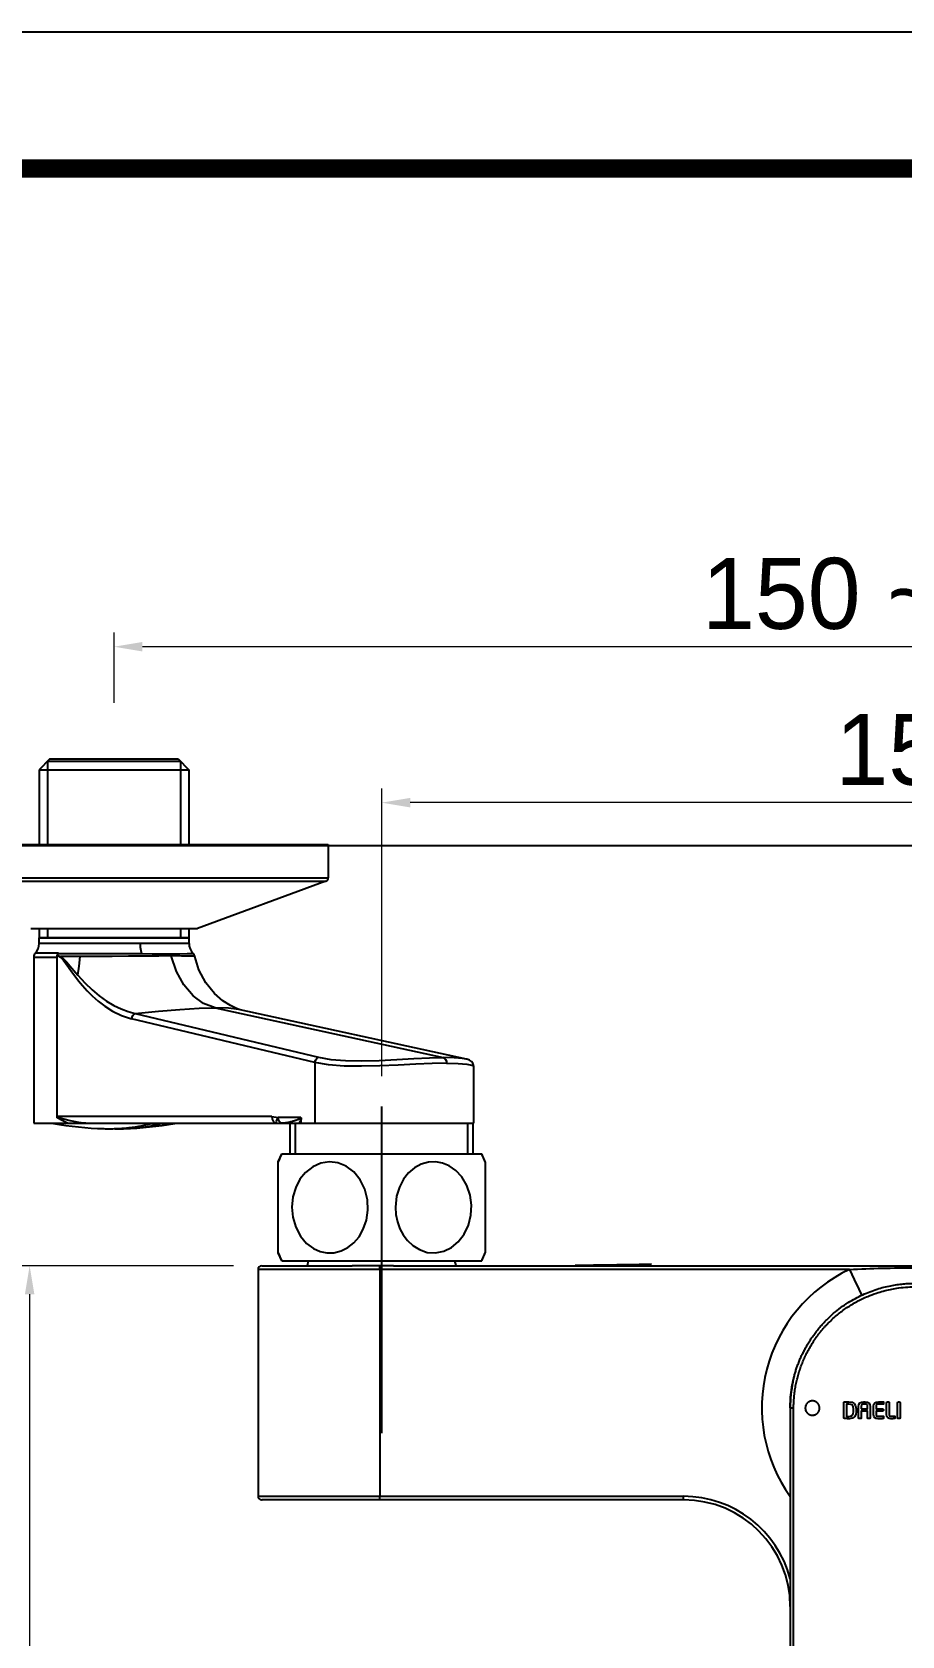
# Model space of a CAD drawing. Extents: x 0 to 1128, y 0 to 827.
# Drawn here: x 196.6 to 319, y 601 to 826.8 of the extents above; entities that cross this region are included whole.
import ezdxf

# ---------------------------------------------------------------- set-up
doc = ezdxf.new("R2010")
doc.units = 0
doc.header["$LTSCALE"] = 4
doc.header["$MEASUREMENT"] = 0
doc.header["$PDMODE"] = 3
doc.header["$PDSIZE"] = -10
doc.linetypes.add('CENTER', pattern=[50.8, 31.75, -6.35, 6.35, -6.35])
doc.layers.get('0').update_dxf_attribs({"linetype": 'CONTINUOUS'})
doc.layers.get('DEFPOINTS').update_dxf_attribs({"linetype": 'CONTINUOUS'})
doc.layers.add('DEF_LAYER_ASSEM_MEMBER', color=7, linetype='CONTINUOUS')
doc.layers.add('DEF_LAYER_SYMBOL', color=7, linetype='CONTINUOUS')
doc.styles.add('Daelim Dimension', font='')
doc.styles.get('Daelim Dimension').set_extended_font_data('나눔고딕')
doc.dimstyles.new('DEFAULT', dxfattribs={"dimscale": 2, "dimtxt": 2, "dimasz": 2, "dimexe": 0, "dimexo": 2, "dimgap": 1, "dimtad": 1, "dimdec": 1, "dimzin": 9, "dimdsep": 46, "dimtxsty": 'Daelim Dimension', "dimcen": 0.5, "dimclrd": 252, "dimclre": 252, "dimclrt": 3, "dimadec": 1, "dimazin": 0, "dimtfac": 1, "dimtdec": 1, "dimtix": 1, "dimtmove": 0, "dimatfit": 3, "dimfxl": 1, "dimtolj": 1, "dimtzin": 1, "dimlwd": 9, "dimlwe": 9, "dimarcsym": 0})

# ---------------------------------------------------------------- blocks, each defined once
blk = doc.blocks.new('*D19')
at = {"color": 5, "lineweight": 9, "ltscale": 0.5, "transparency": 16777216}
for p, q in [((245.81, 679.81), (245.81, 720.33)), ((395.81, 683.23), (395.81, 720.33)), ((391.81, 718.33), (249.81, 718.33))]:
    blk.add_line(p, q, dxfattribs=at)
at = {"color": 5, "ltscale": 0.5, "transparency": 16777216}
for points in [[(249.81, 719), (249.81, 717.66), (245.81, 718.33)], [(391.81, 719), (391.81, 717.66), (395.81, 718.33)]]:
    blk.add_solid(points, dxfattribs=at)
at = {"layer": 'DEFPOINTS', "color": 0, "ltscale": 0.5, "transparency": 16777216}
for p in [(245.81, 718.33), (395.81, 679.23), (245.81, 675.81)]:
    blk.add_point(p, dxfattribs=at)
at = {"color": 7, "ltscale": 0.5, "transparency": 16777216, "insert": (320.81, 725.76), "char_height": 10, "attachment_point": 5, "style": 'Daelim Dimension'}
blk.add_mtext('\\A1;150', dxfattribs=at)
blk = doc.blocks.new('*D20')
at = {"color": 5, "lineweight": 9, "ltscale": 0.5, "transparency": 16777216}
for p, q in [((208.14, 732.4), (208.14, 742.28)), ((433.47, 732.4), (433.47, 742.28)), ((429.47, 740.28), (212.14, 740.28))]:
    blk.add_line(p, q, dxfattribs=at)
at = {"color": 5, "ltscale": 0.5, "transparency": 16777216}
for points in [[(212.14, 740.95), (212.14, 739.61), (208.14, 740.28)], [(429.47, 740.95), (429.47, 739.61), (433.47, 740.28)]]:
    blk.add_solid(points, dxfattribs=at)
at = {"layer": 'DEFPOINTS', "color": 0, "ltscale": 0.5, "transparency": 16777216}
for p in [(208.14, 740.28), (208.14, 728.4), (433.47, 728.4)]:
    blk.add_point(p, dxfattribs=at)
at = {"color": 7, "ltscale": 0.5, "transparency": 16777216, "insert": (320.81, 747.72), "char_height": 10, "attachment_point": 5, "style": 'Daelim Dimension'}
blk.add_mtext('\\A1;150 ~ 220', dxfattribs=at)
blk = doc.blocks.new('*D24')
at = {"color": 5, "lineweight": 9, "ltscale": 0.5, "transparency": 16777216}
for p, q in [((224.95, 653.12), (194.26, 653.12)), ((196.26, 649.12), (196.26, 508.01)), ((299.79, 504.01), (194.26, 504.01))]:
    blk.add_line(p, q, dxfattribs=at)
at = {"color": 5, "ltscale": 0.5, "transparency": 16777216}
for points in [[(195.59, 649.12), (196.93, 649.12), (196.26, 653.12)], [(195.59, 508.01), (196.93, 508.01), (196.26, 504.01)]]:
    blk.add_solid(points, dxfattribs=at)
at = {"layer": 'DEFPOINTS', "color": 0, "ltscale": 0.5, "transparency": 16777216}
for p in [(228.95, 653.12), (196.26, 504.01), (303.79, 504.01)]:
    blk.add_point(p, dxfattribs=at)
at = {"color": 7, "ltscale": 0.5, "transparency": 16777216, "insert": (187.41, 578.57), "char_height": 10, "attachment_point": 5, "rotation": 90, "style": 'Daelim Dimension'}
blk.add_mtext('\\A1;(149)', dxfattribs=at)

msp = doc.modelspace()

# ---------------------------------------------------------------- linework, layer by layer
at = {"ltscale": 0.5}
msp.add_line((122.2, 712.32), (796.35, 712.32), dxfattribs=at)
at = {"color": 1, "linetype": 'CENTER'}
msp.add_line((245.81, 650.03), (245.81, 675.56), dxfattribs=at)
at = {"color": 1, "linetype": 'Continuous', "lineweight": 25}
msp.add_line((245.81, 629.57), (245.81, 661.51), dxfattribs=at)
at = {"color": 7, "linetype": 'Continuous', "lineweight": 25}
for p, q in [((228.4, 652.62), (228.4, 620.69)), ((245.52, 652.62), (245.52, 620.69)), ((311.63, 652.62), (245.52, 652.62)), ((247.47, 653.12), (385.36, 653.12)), ((303.29, 633.15), (303.29, 547.08)), ((303.77, 547.08), (303.77, 633.15)), ((245.52, 620.69), (288.27, 620.69)), ((288.27, 620.19), (245.52, 620.19)), ((288.27, 620.19), (288.27, 620.69))]:
    msp.add_line(p, q, dxfattribs=at)
at = {"ltscale": 0.5}
msp.add_lwpolyline([(0, 0), (1128.4, 0), (1128.4, 826.8), (0, 826.8)], close=True, dxfattribs=at)
at = {"color": 5, "linetype": 'ByBlock', "lineweight": 200, "const_width": 2.6}
msp.add_lwpolyline([(18.14, 35.4), (1110.14, 35.4), (1110.14, 807.6), (18.14, 807.6)], close=True, dxfattribs=at)
at = {"color": 7, "linetype": 'Continuous', "lineweight": 25, "flags": 128}
msp.add_lwpolyline([(311.63, 652.62), (311.97, 651.91), (312.29, 651.23), (312.58, 650.61), (312.84, 650.06), (313.05, 649.61), (313.21, 649.27), (313.31, 649.07), (313.34, 649)], dxfattribs=at)
at = {"color": 7, "linetype": 'Continuous', "lineweight": 25}
for centre, radius, start, end in [((228.9, 652.62), 0.501, 90, 180.9433), ((320.81, 633.15), 17.52, 168.084, 180), ((228.9, 620.69), 0.501, 181.0126, 270), ((288.27, 605.17), 15.02, 0, 90)]:
    msp.add_arc(centre, radius, start, end, dxfattribs=at)
at = {"color": 8, "linetype": 'Continuous', "lineweight": 25}
for centre, radius, start, end in [((320.81, 633.15), 21.52, 115.2237, 215.516), ((288.27, 605.17), 15.52, 14.5926, 90)]:
    msp.add_arc(centre, radius, start, end, dxfattribs=at)
for points, knots in [([(245.52, 652.62), (245.52, 652.62), (244.92, 652.62), (243.37, 652.62), (240.88, 652.62), (238.18, 652.62), (235.66, 652.62), (233.44, 652.62), (231.55, 652.62), (230.07, 652.62), (229.03, 652.62), (228.46, 652.62), (228.45, 652.62), (228.45, 652.62)], [0, 0, 0, 0, 0.000002, 0.06706, 0.172904, 0.281818, 0.387662, 0.496575, 0.602419, 0.711332, 0.817176, 0.926089, 1, 1, 1, 1]), ([(228.46, 620.69), (228.44, 620.69), (228.38, 620.69), (228.76, 620.69), (229.61, 620.69), (230.94, 620.69), (232.68, 620.69), (234.78, 620.69), (237.19, 620.69), (239.91, 620.69), (242.73, 620.69), (244.65, 620.69), (245.52, 620.69)], [0, 0, 0, 0, 0.0334718, 0.1408635, 0.2482551, 0.3556469, 0.4630384, 0.57043, 0.6778218, 0.7852135, 0.9031488, 1, 1, 1, 1])]:
    msp.add_open_spline(points, degree=3, knots=knots, dxfattribs=at)
at = {"color": 7, "linetype": 'Continuous', "lineweight": 25}
for points, knots in [([(228.95, 653.12), (228.96, 653.12), (228.96, 653.12), (229.51, 653.12), (230.51, 653.12), (231.96, 653.12), (233.78, 653.12), (235.94, 653.12), (238.54, 653.12), (240.53, 653.12), (241.63, 653.12)], [0, 0, 0, 0, 0.08702, 0.213434, 0.339849, 0.466263, 0.592678, 0.719093, 0.845508, 1, 1, 1, 1]), ([(245.52, 653.12), (245.39, 653.12), (245.13, 653.12), (244.73, 653.12), (244.34, 653.12), (243.95, 653.12), (243.56, 653.12), (243.17, 653.12), (242.78, 653.12), (242.4, 653.12), (242.01, 653.12), (241.76, 653.12), (241.63, 653.12)], [0, 0, 0, 0, 0.100358, 0.200475, 0.300412, 0.400228, 0.499986, 0.599744, 0.699564, 0.799507, 0.899632, 1, 1, 1, 1]), ([(245.52, 652.62), (245.52, 652.75), (245.52, 652.87), (245.52, 653.06), (245.52, 653.11), (245.52, 653.12)], [0, 0, 0, 0, 0.5, 0.5, 1, 1, 1, 1]), ([(247.47, 653.12), (247.31, 653.12), (246.98, 653.12), (246.5, 653.12), (246.01, 653.12), (245.68, 653.12), (245.52, 653.12)], [0, 0, 0, 0, 0.249509, 0.499317, 0.749467, 1, 1, 1, 1]), ([(311.63, 652.62), (313.16, 652.7), (314.69, 652.76), (317.75, 652.83), (319.28, 652.85), (322.33, 652.85), (323.86, 652.83), (326.92, 652.76), (328.45, 652.7), (329.98, 652.62)], [0, 0, 0, 0, 0.25, 0.25, 0.5, 0.5, 0.75, 0.75, 1, 1, 1, 1]), ([(303.29, 633.15), (303.29, 633.29), (303.29, 633.58), (303.31, 634.01), (303.33, 634.46), (303.37, 634.92), (303.43, 635.39), (303.5, 635.88), (303.58, 636.37), (303.69, 636.88), (303.81, 637.39), (303.94, 637.91), (304.1, 638.45), (304.28, 638.98), (304.49, 639.53), (304.71, 640.08), (304.96, 640.63), (305.23, 641.18), (305.53, 641.74), (305.86, 642.3), (306.21, 642.85), (306.6, 643.4), (307.01, 643.95), (307.45, 644.49), (307.92, 645.03), (308.56, 645.69), (309.38, 646.45), (310.39, 647.25), (311.42, 647.96), (312.45, 648.56), (313.48, 649.07), (314.5, 649.5), (315.49, 649.85), (316.47, 650.13), (317.41, 650.34), (318.32, 650.5), (319.18, 650.6), (320.01, 650.66), (320.54, 650.66), (320.81, 650.67)], [0, 0, 0, 0, 0.015382, 0.031238, 0.04757, 0.064376, 0.081658, 0.099415, 0.117646, 0.136353, 0.155535, 0.175192, 0.195324, 0.215931, 0.237013, 0.258571, 0.280603, 0.30311, 0.326093, 0.349551, 0.373484, 0.397892, 0.422775, 0.448133, 0.473966, 0.500275, 0.548784, 0.595615, 0.640768, 0.684244, 0.726041, 0.766159, 0.8046, 0.841362, 0.876446, 0.909852, 0.941579, 0.971629, 1, 1, 1, 1]), ([(303.77, 633.15), (303.77, 633.28), (303.77, 633.54), (303.79, 633.93), (303.81, 634.31), (303.84, 634.7), (303.88, 635.08), (303.93, 635.47), (303.99, 635.84), (304.05, 636.22), (304.13, 636.6), (304.21, 636.97), (304.3, 637.34), (304.4, 637.71), (304.5, 638.07), (304.62, 638.43), (304.74, 638.79), (304.87, 639.15), (305.01, 639.5), (305.15, 639.85), (305.3, 640.19), (305.46, 640.54), (305.63, 640.87), (305.8, 641.21), (305.99, 641.53), (306.17, 641.86), (306.37, 642.18), (306.57, 642.5), (306.78, 642.81), (307, 643.11), (307.22, 643.42), (307.45, 643.71), (307.69, 644.01), (307.93, 644.29), (308.18, 644.57), (308.43, 644.85), (309, 645.43), (309.91, 646.27), (311.25, 647.27), (312.68, 648.13), (314.07, 648.8), (315.64, 649.39), (317.01, 649.76), (318.79, 650.08), (320.69, 650.22), (322.63, 650.1), (323.91, 649.89), (324.82, 649.69), (325.91, 649.39), (327.14, 648.94), (328.7, 648.25), (330.07, 647.46), (331.6, 646.35), (333.23, 644.89), (334.81, 642.96), (335.93, 641.04), (336.46, 639.86), (336.72, 639.22), (336.87, 638.82), (337.02, 638.37), (337.17, 637.88), (337.32, 637.34), (337.46, 636.76), (337.58, 636.13), (337.69, 635.45), (337.77, 634.72), (337.83, 633.95), (337.84, 633.42), (337.84, 633.15)], [0, 0, 0, 0, 0.007291, 0.014561, 0.021811, 0.029043, 0.036258, 0.043456, 0.050638, 0.057806, 0.06496, 0.0721, 0.079228, 0.086345, 0.09345, 0.100544, 0.107628, 0.114703, 0.121769, 0.128827, 0.135877, 0.142921, 0.149959, 0.156993, 0.164023, 0.171051, 0.178077, 0.185103, 0.192129, 0.199156, 0.206182, 0.213207, 0.220229, 0.227248, 0.234263, 0.241273, 0.248277, 0.279599, 0.31069, 0.341898, 0.373179, 0.397388, 0.43569, 0.452755, 0.499066, 0.541755, 0.561966, 0.571797, 0.593546, 0.625532, 0.645329, 0.689173, 0.713569, 0.751808, 0.81137, 0.852811, 0.87643, 0.883606, 0.891599, 0.900408, 0.910033, 0.920472, 0.931721, 0.943773, 0.956625, 0.970279, 0.984736, 1, 1, 1, 1]), ([(303.29, 633.15), (303.29, 633.15), (303.31, 633.15), (303.42, 633.15), (303.59, 633.15), (303.71, 633.15), (303.77, 633.15)], [0.0936609, 0.0936609, 0.0936609, 0.0936609, 0.292042, 0.4911706, 0.6902992, 0.8894278, 0.8894278, 0.8894278, 0.8894278]), ([(245.52, 620.19), (244.6, 620.19), (242.73, 620.19), (240.02, 620.19), (237.44, 620.19), (235.11, 620.19), (233.06, 620.19), (231.38, 620.19), (230.08, 620.19), (229.26, 620.19), (228.88, 620.19), (228.94, 620.19), (228.96, 620.19)], [0, 0, 0, 0, 0.105857, 0.214784, 0.320641, 0.429568, 0.535425, 0.644352, 0.750209, 0.859136, 0.964993, 1, 1, 1, 1]), ([(245.52, 620.19), (245.52, 620.19), (245.52, 620.24), (245.52, 620.42), (245.52, 620.56), (245.52, 620.69)], [0, 0, 0, 0, 0.5, 0.5, 1, 1, 1, 1])]:
    msp.add_open_spline(points, degree=3, knots=knots, dxfattribs=at)
at = {"layer": 'DEF_LAYER_ASSEM_MEMBER', "color": 7, "linetype": 'Continuous'}
for p, q in [((199.12, 724.48), (197.61, 722.97)), ((197.61, 722.97), (218.67, 722.97)), ((197.61, 722.97), (197.61, 712.42)), ((217.5, 724.14), (198.78, 724.14)), ((199.12, 724.48), (217.16, 724.48)), ((217.16, 724.48), (218.67, 722.97)), ((218.67, 722.97), (218.67, 712.42)), ((177.99, 712.42), (238.29, 712.42)), ((238.29, 712.42), (238.29, 707.74)), ((237.96, 707.27), (219.87, 700.61)), ((219.65, 700.58), (196.63, 700.58)), ((197.61, 700.58), (197.61, 699.35)), ((218.67, 700.58), (218.67, 699.35)), ((219.87, 700.61), (219.7, 700.58)), ((197.61, 699.35), (197.59, 699.29)), ((197.59, 698.51), (197.59, 699.29)), ((197.59, 699.29), (218.69, 699.29)), ((197.61, 699.35), (218.67, 699.35)), ((218.67, 699.35), (218.69, 699.29)), ((218.69, 698.51), (218.69, 699.29)), ((196.83, 696.6), (196.83, 673.22)), ((200.14, 696.83), (200.18, 696.93)), ((200.14, 696.58), (200.14, 696.83)), ((200.14, 674.13), (200.14, 696.6)), ((200.22, 696.82), (200.38, 696.78)), ((219.5, 696.69), (219.5, 696.69)), ((257.72, 682.22), (225.87, 689.19)), ((257.72, 682.22), (257.68, 682.23)), ((257.8, 682.2), (257.68, 682.23)), ((258.72, 681.29), (258.72, 673.22)), ((258.72, 681.28), (258.72, 681.28)), ((196.84, 673.22), (258.72, 673.22)), ((199.6, 673.22), (199.6, 673.18)), ((213.43, 673.18), (199.6, 673.18)), ((200.15, 673.98), (200.15, 674.13)), ((213.43, 673.19), (213.43, 673.18)), ((214.85, 673.19), (214.85, 673.18)), ((214.85, 673.18), (216.68, 673.18)), ((216.68, 673.22), (216.68, 673.18)), ((232.92, 668.9), (232.92, 673.22)), ((234.48, 673.22), (234.48, 673.74)), ((258.69, 668.9), (258.69, 673.22)), ((231.23, 667.78), (231.74, 668.9)), ((231.74, 668.9), (259.88, 668.9)), ((260.38, 667.78), (259.88, 668.9)), ((231.23, 654.94), (231.23, 667.78)), ((260.38, 667.78), (260.38, 654.94)), ((231.74, 653.83), (231.23, 654.94)), ((259.88, 653.83), (260.38, 654.94)), ((231.74, 653.83), (259.88, 653.83)), ((235.35, 653.19), (235.52, 653.83)), ((256.26, 653.19), (256.09, 653.83)), ((282.04, 653.35), (283.32, 653.37)), ((283.76, 653.37), (282.48, 653.34))]:
    msp.add_line(p, q, dxfattribs=at)
at = {"layer": 'DEF_LAYER_ASSEM_MEMBER', "color": 2, "linetype": 'Continuous'}
for p, q in [((198.78, 724.14), (198.78, 712.42)), ((217.5, 724.14), (217.5, 712.42)), ((198.78, 700.58), (198.78, 699.35)), ((217.5, 700.58), (217.5, 699.35)), ((233.69, 668.9), (233.69, 673.22)), ((257.92, 668.9), (257.92, 673.22))]:
    msp.add_line(p, q, dxfattribs=at)
at = {"layer": 'DEF_LAYER_ASSEM_MEMBER', "color": 9, "linetype": 'Continuous'}
for p, q in [((177.99, 707.74), (238.29, 707.74)), ((178.32, 707.27), (237.96, 707.27)), ((196.41, 700.61), (219.87, 700.61)), ((218.69, 698.51), (197.59, 698.51)), ((196.83, 696.6), (200.15, 696.6)), ((200.27, 697.15), (197.05, 697.15)), ((200.3, 697.15), (200.27, 697.15)), ((211.13, 688.66), (236.9, 682.49)), ((222.37, 689.46), (254.46, 682.44)), ((236.4, 681.74), (210.61, 687.89)), ((236.4, 681.74), (236.4, 673.22)), ((230.33, 674.13), (200.14, 674.13)), ((234.41, 674.03), (231.25, 674.03))]:
    msp.add_line(p, q, dxfattribs=at)
for points in [[(211.81, 698.51), (211.83, 697.99), (211.91, 697.5), (212.02, 697.08)], [(200.22, 696.82), (200.61, 696.59), (200.98, 696.21), (201.35, 695.71), (201.75, 695.16), (202.17, 694.56), (202.63, 693.93), (203.14, 693.26), (203.71, 692.57), (204.35, 691.86), (205.07, 691.13), (205.9, 690.39), (206.85, 689.66), (207.93, 688.97), (209.18, 688.36), (210.61, 687.89)], [(200.27, 697.1), (201.94, 697.11), (203.81, 697.12), (205.84, 697.11), (207.93, 697.1), (210.01, 697.09), (212.02, 697.08)], [(203.35, 696.67), (202.42, 696.67), (201.54, 696.67), (200.72, 696.68)], [(200.72, 696.68), (201.46, 695.94), (202.22, 695.01), (203.06, 694.03)], [(203.06, 694.03), (203.24, 695.32), (203.35, 696.67)], [(216.18, 696.75), (214.42, 696.74), (212.4, 696.73), (210.19, 696.71), (207.87, 696.69), (205.56, 696.67), (203.35, 696.67)], [(212.02, 697.08), (213.49, 697.07), (214.83, 697.07), (216.04, 697.06)], [(216.04, 697.06), (217.4, 697.07), (218.42, 697.08), (219.06, 697.09), (219.28, 697.1)], [(216.04, 697.06), (216.1, 696.97), (216.15, 696.86), (216.18, 696.75)], [(219.5, 696.69), (219.32, 696.71), (218.68, 696.73), (217.62, 696.74), (216.18, 696.75)], [(222.37, 689.46), (220.74, 690.08), (219.26, 691.16), (217.97, 692.67), (216.92, 694.56), (216.18, 696.75)], [(203.06, 694.03), (204.04, 692.96), (205.06, 691.99), (206.06, 691.15), (207.1, 690.41), (208.11, 689.8), (209.14, 689.3), (210.13, 688.93), (211.13, 688.66)], [(210.61, 687.89), (210.67, 688.14), (210.78, 688.37), (210.94, 688.55), (211.13, 688.66)], [(211.13, 688.66), (214.4, 688.96), (217.42, 689.23), (220.1, 689.4), (222.37, 689.46)], [(225.87, 689.19), (225.69, 689.23), (224.26, 689.4), (222.37, 689.46)], [(236.4, 681.74), (236.49, 682.06), (236.67, 682.33), (236.9, 682.49)], [(236.9, 682.49), (238.65, 682.19), (240.71, 682.02), (243.01, 681.98), (245.45, 682.05), (247.93, 682.18), (250.31, 682.31), (252.52, 682.41), (254.46, 682.44)], [(257.68, 682.23), (257.17, 682.31), (256.01, 682.41), (254.46, 682.44)], [(254.46, 682.44), (254.65, 682.35), (254.8, 682.17), (254.9, 681.93), (254.94, 681.65)], [(254.94, 681.65), (252.92, 681.61), (250.62, 681.51), (248.13, 681.39), (245.54, 681.28), (242.97, 681.22), (240.52, 681.26), (238.31, 681.43), (236.4, 681.74)], [(254.94, 681.65), (256.56, 681.61), (257.77, 681.51), (258.5, 681.39), (258.72, 681.28)], [(200.14, 674.06), (201.05, 673.82), (201.97, 673.6), (202.89, 673.42)], [(201.6, 673.22), (200.86, 673.58), (200.15, 673.98)], [(202.94, 673.22), (202.92, 673.33), (202.89, 673.42)], [(202.89, 673.42), (203.53, 673.32), (204.18, 673.25), (204.83, 673.22)], [(230.33, 674.13), (230.63, 674.12), (230.94, 674.08), (231.25, 674.03)], [(230.33, 674.13), (230.38, 673.78), (230.52, 673.5), (230.73, 673.29), (230.99, 673.22)], [(230.99, 673.22), (230.96, 673.29), (230.98, 673.48), (231.08, 673.74), (231.25, 674.03)], [(231.84, 673.22), (231.62, 673.28), (231.43, 673.45), (231.3, 673.71), (231.25, 674.03)], [(234.41, 674.03), (234.39, 673.97), (234.36, 673.92), (234.32, 673.88), (234.28, 673.85), (234.23, 673.82), (234.19, 673.79), (234.15, 673.77), (234.11, 673.75), (234.08, 673.73), (234.05, 673.72), (234.01, 673.71), (233.98, 673.69), (233.95, 673.68), (233.91, 673.66), (233.87, 673.65), (233.83, 673.63), (233.78, 673.61), (233.73, 673.59), (233.67, 673.57), (233.6, 673.55), (233.53, 673.53), (233.45, 673.5), (233.36, 673.48), (233.26, 673.45), (233.15, 673.42), (233.03, 673.39), (232.89, 673.36), (232.75, 673.33), (232.6, 673.3), (232.43, 673.27), (232.26, 673.25), (232.07, 673.23), (231.88, 673.22)], [(234.16, 673.22), (234.28, 673.37), (234.39, 673.54), (234.48, 673.74)]]:
    msp.add_lwpolyline(points, dxfattribs=at)
at = {"layer": 'DEF_LAYER_ASSEM_MEMBER', "color": 7, "linetype": 'Continuous'}
for points in [[(200.22, 696.82), (200.19, 696.82), (200.17, 696.83), (200.14, 696.83)], [(200.18, 696.93), (200.22, 697.02), (200.27, 697.1)], [(200.27, 697.1), (200.28, 697.11), (200.29, 697.13), (200.3, 697.15)], [(200.38, 696.78), (200.55, 696.74), (200.72, 696.68)], [(219.5, 696.69), (219.41, 696.93), (219.28, 697.1)], [(225.88, 689.19), (225.76, 689.22), (225.29, 689.39), (224.51, 689.76), (223.47, 690.42), (222.26, 691.47), (221.07, 692.95), (220.08, 694.8), (219.5, 696.69)], [(258.72, 681.28), (258.71, 681.38), (258.62, 681.67), (258.46, 681.89), (258.3, 682.01), (258.17, 682.08), (258.05, 682.13), (257.93, 682.17), (257.8, 682.2)], [(206.72, 672.44), (206.88, 672.43), (207.07, 672.43), (207.26, 672.43), (207.43, 672.43), (207.61, 672.43), (207.79, 672.43), (207.98, 672.43), (208.19, 672.44), (208.42, 672.45), (208.66, 672.46), (208.93, 672.48), (209.22, 672.5), (209.54, 672.52), (209.89, 672.55), (210.27, 672.6), (210.69, 672.65), (211.15, 672.72), (211.64, 672.8), (212.19, 672.9), (212.78, 673.03), (213.43, 673.18)], [(209.57, 672.44), (209.61, 672.44), (209.84, 672.45), (210.09, 672.46), (210.35, 672.48), (210.65, 672.5), (210.96, 672.52), (211.31, 672.55), (211.69, 672.6), (212.11, 672.65), (212.57, 672.72), (213.07, 672.8), (213.61, 672.9), (214.2, 673.03), (214.85, 673.18)], [(213.43, 673.19), (213.69, 673.18), (213.94, 673.18), (214.18, 673.18)], [(214.18, 673.18), (214.41, 673.18), (214.64, 673.18), (214.85, 673.19)], [(234.41, 674.03), (234.45, 673.95), (234.47, 673.85), (234.48, 673.74)], [(208.14, 672.44), (208.3, 672.43), (208.5, 672.43), (208.68, 672.43), (208.85, 672.43), (209.03, 672.43), (209.21, 672.43), (209.4, 672.43), (209.57, 672.44)], [(235.09, 666.29), (234.3, 665.31), (233.7, 664.14), (233.31, 662.83), (233.17, 661.41)], [(243.79, 662.44), (243.44, 663.9), (242.79, 665.23), (241.87, 666.36), (240.78, 667.18), (239.65, 667.64), (238.44, 667.78), (237.23, 667.59), (236.09, 667.08), (235.09, 666.29)], [(256.58, 656.5), (257.42, 657.59), (258.02, 658.86), (258.36, 660.24), (258.44, 661.67), (258.25, 663.09), (257.79, 664.44), (257.08, 665.64), (256.22, 666.57), (255.29, 667.21), (254.36, 667.6), (253.41, 667.77), (252.37, 667.72), (251.35, 667.43), (250.42, 666.92), (249.59, 666.22), (248.88, 665.32)], [(248.88, 665.32), (248.3, 664.22), (247.9, 662.92), (247.74, 661.41)], [(233.17, 661.41), (233.29, 659.99), (233.7, 658.57), (234.38, 657.29), (235.24, 656.29), (236.19, 655.59), (237.15, 655.16), (238.08, 654.96), (239.09, 654.98), (240.11, 655.24), (241.06, 655.71), (241.89, 656.38), (242.61, 657.23), (243.21, 658.27), (243.65, 659.54), (243.86, 660.97), (243.79, 662.44)], [(247.74, 661.41), (247.8, 660.37), (248.01, 659.34), (248.36, 658.36), (248.83, 657.48), (249.43, 656.69), (250.17, 655.99), (251.1, 655.41), (252.2, 655.03), (253.38, 654.95), (254.54, 655.18), (255.63, 655.71), (256.58, 656.5)], [(273.02, 653.21), (274.29, 653.23), (275.62, 653.25), (276.82, 653.26), (277.9, 653.28), (278.88, 653.3), (279.76, 653.31), (280.58, 653.32), (282.04, 653.35)]]:
    msp.add_lwpolyline(points, dxfattribs=at)
at = {"layer": 'DEF_LAYER_ASSEM_MEMBER', "color": 1, "linetype": 'Continuous'}
for points in [[(306.42, 634.12), (306.38, 634.12), (306.34, 634.12), (306.3, 634.11), (306.26, 634.11), (306.22, 634.1), (306.18, 634.09), (306.15, 634.08), (306.11, 634.07), (306.07, 634.06), (306.04, 634.05), (306, 634.03), (305.97, 634.01), (305.93, 634), (305.9, 633.98), (305.87, 633.96), (305.83, 633.93), (305.8, 633.91), (305.77, 633.89), (305.74, 633.86), (305.71, 633.84), (305.69, 633.81), (305.66, 633.78), (305.64, 633.75), (305.61, 633.72), (305.59, 633.69), (305.57, 633.65), (305.55, 633.62), (305.53, 633.59), (305.51, 633.55), (305.49, 633.52), (305.48, 633.48), (305.47, 633.44), (305.45, 633.41), (305.44, 633.37), (305.43, 633.33), (305.43, 633.29), (305.42, 633.26), (305.42, 633.22), (305.41, 633.18), (305.41, 633.14), (305.41, 633.1), (305.41, 633.06), (305.41, 633.02), (305.42, 632.98), (305.43, 632.94), (305.43, 632.9), (305.44, 632.87), (305.45, 632.83), (305.46, 632.79), (305.48, 632.75), (305.49, 632.72), (305.51, 632.68), (305.53, 632.65), (305.54, 632.61), (305.56, 632.58), (305.59, 632.54), (305.61, 632.51), (305.63, 632.48), (305.66, 632.45), (305.68, 632.42), (305.71, 632.39), (305.74, 632.37), (305.77, 632.34), (305.8, 632.32), (305.83, 632.29), (305.86, 632.27), (305.9, 632.25), (305.93, 632.23), (305.96, 632.21), (306, 632.19), (306.04, 632.18), (306.07, 632.16), (306.11, 632.15), (306.15, 632.14), (306.18, 632.13), (306.22, 632.12), (306.26, 632.11), (306.3, 632.11), (306.34, 632.1), (306.38, 632.1), (306.42, 632.1)], [(306.42, 632.1), (306.45, 632.1), (306.49, 632.1), (306.53, 632.11), (306.57, 632.11), (306.61, 632.12), (306.65, 632.13), (306.68, 632.14), (306.72, 632.15), (306.76, 632.16), (306.79, 632.17), (306.83, 632.19), (306.86, 632.2), (306.9, 632.22), (306.93, 632.24), (306.96, 632.26), (307, 632.28), (307.03, 632.31), (307.06, 632.33), (307.09, 632.36), (307.12, 632.38), (307.14, 632.41), (307.17, 632.44), (307.2, 632.47), (307.22, 632.5), (307.24, 632.53), (307.26, 632.56), (307.28, 632.6), (307.3, 632.63), (307.32, 632.67), (307.34, 632.7), (307.35, 632.74), (307.37, 632.77), (307.38, 632.81), (307.39, 632.85), (307.4, 632.89), (307.4, 632.92), (307.41, 632.96), (307.42, 633), (307.42, 633.04), (307.42, 633.08), (307.42, 633.12), (307.42, 633.16), (307.42, 633.2), (307.41, 633.24), (307.41, 633.28), (307.4, 633.31), (307.39, 633.35), (307.38, 633.39), (307.37, 633.43), (307.35, 633.47), (307.34, 633.5), (307.32, 633.54), (307.31, 633.57), (307.29, 633.61), (307.27, 633.64), (307.25, 633.67), (307.22, 633.71), (307.2, 633.74), (307.17, 633.77), (307.15, 633.8), (307.12, 633.82), (307.09, 633.85), (307.06, 633.88), (307.03, 633.9), (307, 633.93), (306.97, 633.95), (306.93, 633.97), (306.9, 633.99), (306.87, 634.01), (306.83, 634.03), (306.79, 634.04), (306.76, 634.06), (306.72, 634.07), (306.68, 634.08), (306.65, 634.09), (306.61, 634.1), (306.57, 634.11), (306.53, 634.11), (306.49, 634.11), (306.45, 634.12), (306.42, 634.12)]]:
    msp.add_lwpolyline(points, dxfattribs=at)
at = {"layer": 'DEF_LAYER_ASSEM_MEMBER', "color": 7, "linetype": 'Continuous'}
for centre, radius, start, end in [((237.79, 707.74), 0.503, 290.2249, 0), ((195.58, 698.51), 2.01, 317.0706, 0), ((220.7, 698.51), 2.01, 180, 224.8645), ((197.64, 696.6), 0.804, 137.0639, 180), ((208.14, 720.66), 48.24, 259.8001, 268.3022), ((208.14, 720.66), 48.24, 271.6978, 280.1999), ((247.01, 661.36), 17.03, 153.732, 157.8558), ((244.6, 661.36), 17.03, 22.1442, 26.268), ((247.01, 661.36), 17.03, 202.1442, 206.268), ((244.6, 661.36), 17.03, 333.732, 337.8558)]:
    msp.add_arc(centre, radius, start, end, dxfattribs=at)
at = {"layer": 'DEF_LAYER_SYMBOL', "color": 7, "linetype": 'Continuous'}
for points, knots in [([(312.56, 632.6), (312.56, 632.6), (312.56, 633.01), (312.56, 633.01), (312.56, 633.65), (312.21, 634), (311.56, 634), (311.33, 634), (311.02, 633.98), (310.92, 633.97), (310.86, 633.96), (310.82, 633.91), (310.82, 633.85), (310.82, 633.85), (310.82, 631.76), (310.82, 631.76), (310.82, 631.69), (310.86, 631.65), (310.93, 631.64), (310.99, 631.63), (311.17, 631.62), (311.35, 631.61), (311.35, 631.61), (311.65, 631.61), (311.65, 631.61), (312.24, 631.64), (312.56, 631.98), (312.56, 632.6)], [0, 0, 0, 0, 1, 1, 1, 2, 2, 2, 3, 3, 3, 4, 4, 4, 5, 5, 5, 6, 6, 6, 7, 7, 7, 8, 8, 8, 9, 9, 9, 9]), ([(312.19, 632.6), (312.19, 632.15), (311.98, 631.93), (311.56, 631.93), (311.56, 631.93), (311.27, 631.94), (311.2, 631.94), (311.2, 631.94), (311.2, 633.66), (311.2, 633.66), (311.34, 633.67), (311.56, 633.67), (311.56, 633.67), (311.99, 633.67), (312.19, 633.47), (312.19, 633.01), (312.19, 633.01), (312.19, 632.6), (312.19, 632.6)], [0, 0, 0, 0, 1, 1, 1, 2, 2, 2, 3, 3, 3, 4, 4, 4, 5, 5, 5, 6, 6, 6, 6]), ([(314.27, 631.63), (314.27, 631.63), (314.44, 631.63), (314.44, 631.63), (314.5, 631.63), (314.54, 631.68), (314.54, 631.73), (314.54, 631.73), (314.54, 633.32), (314.54, 633.32), (314.54, 633.79), (314.32, 634), (313.82, 634), (313.82, 634), (313.63, 634), (313.63, 634), (313.14, 634), (312.91, 633.79), (312.91, 633.32), (312.91, 633.32), (312.91, 631.73), (312.91, 631.73), (312.91, 631.68), (312.96, 631.63), (313.01, 631.63), (313.01, 631.63), (313.19, 631.63), (313.19, 631.63), (313.25, 631.63), (313.29, 631.68), (313.29, 631.73), (313.29, 631.73), (313.29, 632.65), (313.29, 632.68), (313.29, 632.68), (314.17, 632.68), (314.17, 632.68), (314.17, 632.65), (314.17, 631.73), (314.17, 631.73), (314.17, 631.67), (314.21, 631.63), (314.27, 631.63)], [0, 0, 0, 0, 1, 1, 1, 2, 2, 2, 3, 3, 3, 4, 4, 4, 5, 5, 5, 6, 6, 6, 7, 7, 7, 8, 8, 8, 9, 9, 9, 10, 10, 10, 11, 11, 11, 12, 12, 12, 13, 13, 13, 14, 14, 14, 14]), ([(313.29, 633.01), (313.29, 633.04), (313.29, 633.32), (313.29, 633.32), (313.29, 633.62), (313.37, 633.67), (313.63, 633.67), (313.63, 633.67), (313.82, 633.67), (313.82, 633.67), (314.08, 633.67), (314.17, 633.62), (314.17, 633.32), (314.17, 633.32), (314.17, 633.04), (314.17, 633.01), (314.17, 633.01), (313.29, 633.01), (313.29, 633.01)], [0, 0, 0, 0, 1, 1, 1, 2, 2, 2, 3, 3, 3, 4, 4, 4, 5, 5, 5, 6, 6, 6, 6]), ([(316.39, 631.63), (316.39, 631.63), (316.41, 631.63), (316.41, 631.63), (316.41, 631.63), (316.41, 631.95), (316.41, 631.95), (316.41, 631.95), (315.72, 631.95), (315.72, 631.95), (315.37, 631.95), (315.37, 632.04), (315.37, 632.22), (315.37, 632.22), (315.37, 632.65), (315.37, 632.69), (315.41, 632.69), (316.3, 632.69), (316.3, 632.69), (316.36, 632.69), (316.4, 632.73), (316.4, 632.79), (316.4, 632.79), (316.4, 632.9), (316.4, 632.9), (316.4, 632.96), (316.36, 633.01), (316.3, 633.01), (316.3, 633.01), (315.41, 633.01), (315.37, 633.01), (315.37, 633.04), (315.37, 633.39), (315.37, 633.39), (315.37, 633.56), (315.37, 633.66), (315.72, 633.66), (315.72, 633.66), (316.41, 633.66), (316.41, 633.66), (316.41, 633.66), (316.41, 633.97), (316.41, 633.97), (316.41, 633.97), (316.33, 633.98), (316.33, 633.98), (316.2, 633.99), (315.89, 634), (315.72, 634), (315.23, 634), (315, 633.8), (315, 633.39), (315, 633.39), (315, 632.22), (315, 632.22), (315, 631.82), (315.22, 631.63), (315.66, 631.61), (315.66, 631.61), (316.04, 631.61), (316.04, 631.61), (316.16, 631.61), (316.27, 631.62), (316.33, 631.62), (316.33, 631.62), (316.39, 631.63), (316.39, 631.63)], [0, 0, 0, 0, 1, 1, 1, 2, 2, 2, 3, 3, 3, 4, 4, 4, 5, 5, 5, 6, 6, 6, 7, 7, 7, 8, 8, 8, 9, 9, 9, 10, 10, 10, 11, 11, 11, 12, 12, 12, 13, 13, 13, 14, 14, 14, 15, 15, 15, 16, 16, 16, 17, 17, 17, 18, 18, 18, 19, 19, 19, 20, 20, 20, 21, 21, 21, 22, 22, 22, 22]), ([(317.95, 631.63), (317.95, 631.63), (318, 631.64), (318, 631.64), (318, 631.64), (318.02, 631.65), (318.02, 631.65), (318.02, 631.65), (318.02, 631.95), (318.02, 631.95), (318.02, 631.95), (317.55, 631.95), (317.55, 631.95), (317.23, 631.95), (317.23, 632.06), (317.23, 632.18), (317.23, 632.18), (317.23, 633.87), (317.23, 633.87), (317.23, 633.93), (317.18, 633.98), (317.12, 633.98), (317.12, 633.98), (316.96, 633.98), (316.96, 633.98), (316.9, 633.98), (316.85, 633.93), (316.85, 633.87), (316.85, 633.87), (316.85, 632.22), (316.85, 632.22), (316.85, 631.74), (317.15, 631.63), (317.44, 631.61), (317.44, 631.61), (317.72, 631.61), (317.72, 631.61), (317.82, 631.62), (317.86, 631.62), (317.91, 631.63), (317.91, 631.63), (317.95, 631.63), (317.95, 631.63)], [0, 0, 0, 0, 1, 1, 1, 2, 2, 2, 3, 3, 3, 4, 4, 4, 5, 5, 5, 6, 6, 6, 7, 7, 7, 8, 8, 8, 9, 9, 9, 10, 10, 10, 11, 11, 11, 12, 12, 12, 13, 13, 13, 14, 14, 14, 14]), ([(318.49, 633.98), (318.43, 633.98), (318.39, 633.92), (318.39, 633.87), (318.39, 633.87), (318.39, 631.73), (318.39, 631.73), (318.39, 631.67), (318.43, 631.63), (318.49, 631.63), (318.49, 631.63), (318.66, 631.63), (318.66, 631.63), (318.72, 631.63), (318.76, 631.68), (318.76, 631.73), (318.76, 631.73), (318.76, 633.87), (318.76, 633.87), (318.76, 633.93), (318.72, 633.98), (318.66, 633.98), (318.66, 633.98), (318.49, 633.98), (318.49, 633.98)], [0, 0, 0, 0, 1, 1, 1, 2, 2, 2, 3, 3, 3, 4, 4, 4, 5, 5, 5, 6, 6, 6, 7, 7, 7, 8, 8, 8, 8])]:
    msp.add_open_spline(points, degree=3, knots=knots, dxfattribs=at)

# ---------------------------------------------------------------- dimensions: what is measured, and where the dimension line sits
at = {"color": 5, "ltscale": 0.5}
dim = msp.add_linear_dim(base=(208.14, 740.28), p1=(433.47, 728.4), p2=(208.14, 728.4), text='150 ~ 220', dimstyle='DEFAULT', override={"dimtxt": 5, "dimexe": 1, "dimdec": 0, "dimclrd": 5, "dimclre": 5, "dimclrt": 7}, dxfattribs=at)
dim.commit()
dim.dimension.update_dxf_attribs({"geometry": '*D20', "text_midpoint": (320.81, 747.72)})
dim = msp.add_linear_dim(base=(245.81, 718.33), p1=(395.81, 679.23), p2=(245.81, 675.81), dimstyle='DEFAULT', override={"dimtxt": 5, "dimexe": 1, "dimdec": 0, "dimclrd": 5, "dimclre": 5, "dimclrt": 7}, dxfattribs=at)
dim.commit()
dim.dimension.update_dxf_attribs({"geometry": '*D19', "text_midpoint": (320.81, 725.76)})
dim = msp.add_linear_dim(base=(196.26, 504.01), p1=(228.95, 653.12), p2=(303.79, 504.01), angle=270, text='(<>)', dimstyle='DEFAULT', override={"dimtxt": 5, "dimexe": 1, "dimdec": 0, "dimclrd": 5, "dimclre": 5, "dimclrt": 7}, dxfattribs=at)
dim.commit()
dim.dimension.update_dxf_attribs({"geometry": '*D24', "text_midpoint": (187.41, 578.57)})

doc.saveas('drawing.dxf')
